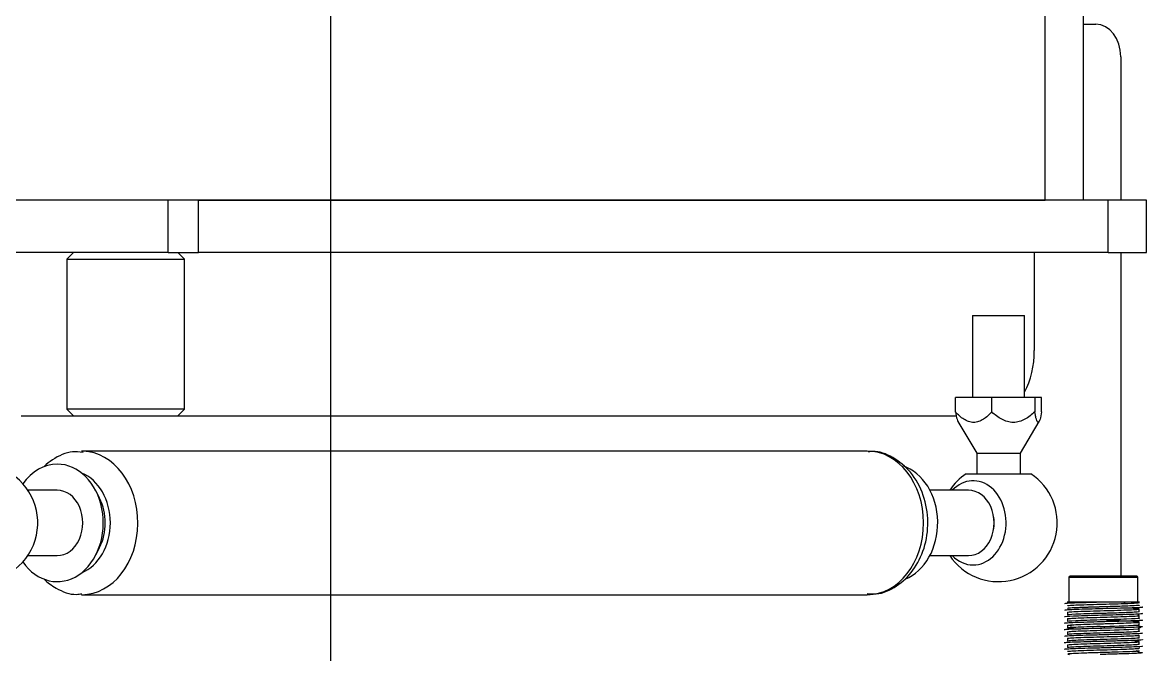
# Model space of a CAD drawing. Extents: x -681219 to -550379, y -242630 to -158199.
# Drawn here: x -602010 to -601837.8, y -233305.5 to -233208.6 of the extents above; entities that cross this region are included whole.
import ezdxf

# ---------------------------------------------------------------- set-up
doc = ezdxf.new("R2010")
doc.units = 0
doc.header["$LTSCALE"] = 1000
doc.linetypes.add('DASHED2', pattern=[9.525, 6.35, -3.175])
doc.layers.get('0').update_dxf_attribs({"linetype": 'CONTINUOUS'})
doc.layers.add('interface', color=251, linetype='DASHED2')

# ---------------------------------------------------------------- blocks, each defined once
blk = doc.blocks.new('CYPJ15001B0001XY_A_CYPJ1000_V_1')
at = {"color": 0, "linetype": 'ByBlock', "lineweight": -2}
for p, q in [((454.5, 723.98), (454.5, 718.12)), ((462.5, 723.98), (454.5, 723.98)), ((462.5, 718.12), (462.5, 723.98)), ((512.1, 722.47), (512.1, 712.27)), ((512.3, 722.67), (512.3, 712.07)), ((516.1, 722.67), (512.3, 722.67)), ((516.1, 722.89), (516.1, 720.7)), ((517.55, 722.87), (517.12, 722.87)), ((518.55, 722.87), (518.12, 722.87)), ((519.55, 722.87), (519.12, 722.87)), ((520.55, 722.87), (520.12, 722.87)), ((521.55, 722.87), (521.12, 722.87)), ((522.55, 722.87), (522.12, 722.87)), ((432.5, 720.04), (454.5, 720.04)), ((462.5, 720.04), (512.1, 720.04)), ((516.1, 720.7), (516.1, 716.85)), ((454.5, 718.12), (454.5, 578.72)), ((462.5, 718.12), (454.5, 718.12)), ((462.5, 718.12), (462.5, 578.72)), ((427.5, 714.33), (427.5, 716.21)), ((454.5, 714.33), (424.5, 714.33)), ((512.3, 712.07), (516.1, 712.07)), ((517.62, 711.87), (518.05, 711.87)), ((518.62, 711.87), (519.05, 711.87)), ((519.62, 711.87), (520.05, 711.87)), ((520.62, 711.87), (521.05, 711.87)), ((521.62, 711.87), (522.05, 711.87)), ((522.62, 711.87), (523.05, 711.87)), ((454.5, 708.47), (424.5, 708.47)), ((454.5, 578.72), (454.5, 708.47)), ((477.5, 706.79), (462.5, 706.79)), ((486.93, 707.9), (484.7, 707.9)), ((484.7, 707.9), (484.7, 706.86)), ((484.7, 706.86), (484.7, 700.26)), ((484.7, 706.86), (486.93, 706.86)), ((493.27, 704.64), (488.38, 707.53)), ((496.42, 696.35), (496.42, 706.24)), ((472.17, 697.3), (472.17, 705.3)), ((484.7, 705.3), (472.17, 705.3)), ((493.27, 697.95), (493.27, 704.64)), ((496.42, 704.64), (493.27, 704.64)), ((486.93, 700.26), (484.7, 700.26)), ((484.7, 700.26), (484.7, 694.7)), ((502.89, 700.54), (502.67, 700.5)), ((505.19, 700.5), (504.97, 700.54)), ((488.38, 695.06), (493.27, 697.95)), ((493.27, 697.95), (496.42, 697.95)), ((472.17, 697.3), (484.7, 697.3)), ((498.93, 696.7), (498.93, 690.78)), ((508.93, 690.78), (508.93, 696.7)), ((486.93, 694.7), (484.7, 694.7)), ((487.5, 575.54), (487.5, 694.82)), ((492.93, 681.19), (492.93, 560.79)), ((514.93, 560.79), (514.93, 681.19)), ((454.5, 578.72), (454.5, 574.04)), ((462.5, 578.72), (454.5, 578.72)), ((462.5, 574.04), (462.5, 578.72)), ((463.5, 576.54), (462.5, 575.54)), ((463.5, 558.54), (463.5, 576.54)), ((486.5, 576.54), (463.5, 576.54)), ((486.5, 576.54), (486.5, 558.54)), ((487.5, 575.54), (486.5, 576.54)), ((487.5, 559.54), (487.5, 575.54)), ((454.5, 574.04), (454.5, 515.95)), ((462.5, 574.04), (454.5, 574.04)), ((462.5, 574.04), (462.5, 515.95)), ((500.16, 563.55), (499.08, 563.01)), ((508.78, 563.01), (507.7, 563.55)), ((462.5, 559.54), (463.5, 558.54)), ((463.5, 558.54), (486.5, 558.54)), ((486.5, 558.54), (487.5, 559.54)), ((487.5, 551.54), (487.5, 559.54)), ((498.93, 557.06), (498.93, 552.55)), ((508.93, 552.55), (508.93, 557.06))]:
    blk.add_line(p, q, dxfattribs=at)
for centre, radius, start, end in [((512.3, 722.47), 0.2, 90, 180), ((68.4, 992.74), 525.83, 329.0982, 329.1595), ((395.44, 715.02), 124.38, 0.8607, 3.532), ((981.13, 998.58), 537.22, 210.8412, 210.9012), ((395.28, 715), 125.12, 0.8687, 3.5241), ((115.48, 982.52), 483.88, 327.4762, 327.5399), ((607.68, 812.78), 129.87, 225.1551, 225.2655), ((-123.31, 699.16), 639.95, 1.58825, 1.91381), ((512.3, 712.27), 0.2, 180, 270), ((503.93, 701.3), 9, 303.7687, 146.6199), ((503.93, 701.3), 9, 213.3801, 236.2313), ((503.93, 545.07), 9, 270, 146.6199)]:
    blk.add_arc(centre, radius, start, end, dxfattribs=at)
for centre, major_axis, ratio, start_param, end_param in [((432.5, 716.21), (-5, 0), 0.765726, 4.712389, 6.283185), ((477.5, 700.35), (10, 0), 0.643167, 0.876279, 1.570796), ((503.93, 697.4), (6.45, 0), 0.784097, 0, 3.824701), ((503.93, 696.7), (5, 0), 0.784097, 0, 3.141593), ((503.93, 697.4), (4.14, 0), 0.784097, 1.31676, 1.824833), ((503.93, 697.4), (6.45, 0), 0.784097, 5.600077, 6.283185), ((503.93, 684.92), (-9, 0), 0.784097, 3.437892, 6.033738), ((503.93, 681.19), (-11, 0), 0.784097, 3.141593, 6.283185), ((503.93, 560.79), (-11, 0), 0.784097, 3.146911, 6.258189), ((503.93, 558.93), (8, 0), 0.784097, 0.303678, 2.837915), ((503.93, 557.06), (-9, 0), 0.784097, 2.297416, 6.283185), ((503.93, 558.93), (-7, 0), 0.784097, 4.143032, 5.281746), ((503.93, 560.79), (-11, 0), 0.784097, 6.258189, 6.283185), ((503.93, 557.06), (5, 0), 0.784097, 0, 3.141593), ((503.93, 557.06), (-9, 0), 0.784097, 0, 0.844176)]:
    blk.add_ellipse(centre, major_axis=major_axis, ratio=ratio, start_param=start_param, end_param=end_param, dxfattribs=at)
for points, knots in [([(516.81, 723.28), (516.85, 723.54), (516.89, 723.23), (516.97, 721.64), (517.01, 720.36), (517.08, 717.49), (517.12, 715.92), (517.2, 713.29), (517.24, 712.24), (517.3, 711.54), (517.31, 711.42), (517.33, 711.39)], [0.1875, 0.1875, 0.1875, 0.1875, 0.21875, 0.21875, 0.25, 0.25, 0.28125, 0.28125, 0.3125, 0.3125, 0.3246598, 0.3246598, 0.3246598, 0.3246598]), ([(518.82, 723.32), (518.85, 723.52), (518.89, 723.14), (518.97, 721.44), (519.01, 720.12), (519.09, 717.22), (519.13, 715.66), (519.21, 713.09), (519.25, 712.1), (519.3, 711.49), (519.32, 711.41), (519.33, 711.38)], [0.71875, 0.71875, 0.71875, 0.71875, 0.75, 0.75, 0.78125, 0.78125, 0.8125, 0.8125, 0.84375, 0.84375, 0.854771, 0.854771, 0.854771, 0.854771]), ([(516.28, 720.53), (516.25, 721.36), (516.19, 722.7), (516.13, 722.97), (516.1, 722.81)], [0, 0, 0, 0, 0.5, 1, 1, 1, 1]), ([(516.55, 722.87), (516.58, 722.89), (516.6, 722.62), (516.66, 721.56), (516.69, 720.78), (516.75, 718.96), (516.78, 717.91), (516.81, 716.89)], [0.6250114, 0.6250114, 0.6250114, 0.6250114, 0.75, 0.75, 0.875, 0.875, 1, 1, 1, 1]), ([(517.39, 716.89), (517.37, 717.61), (517.35, 718.34), (517.31, 719.71), (517.28, 720.36), (517.24, 721.46), (517.22, 721.92), (517.18, 722.58), (517.16, 722.79), (517.12, 722.92), (517.1, 722.84), (517.06, 722.4), (517.03, 722.05), (517.01, 721.47), (517, 721.33), (517, 721.2)], [0, 0, 0, 0, 0.125, 0.125, 0.25, 0.25, 0.375, 0.375, 0.5, 0.5, 0.625, 0.625, 0.75, 0.75, 0.7834505, 0.7834505, 0.7834505, 0.7834505]), ([(517.54, 722.86), (517.55, 722.88), (517.56, 722.87), (517.59, 722.73), (517.62, 722.39), (517.65, 721.76), (517.68, 721.11), (517.71, 720.17), (517.74, 719.47), (517.76, 718.89), (517.76, 718.71), (517.77, 718.46), (517.78, 718.16), (517.79, 717.79), (517.8, 717.36), (517.81, 717.05), (517.81, 716.89)], [0.4529068, 0.4529068, 0.4529068, 0.4529068, 0.4991769, 0.5395564, 0.6230202, 0.6714411, 0.7490692, 0.7874121, 0.8740108, 0.8816705, 0.8927839, 0.90735, 0.9253651, 0.9468208, 0.9717038, 1, 1, 1, 1]), ([(517.81, 723.3), (517.83, 723.41), (517.85, 723.39), (517.91, 722.91), (517.95, 722.03), (518.03, 719.6), (518.07, 718.06), (518.15, 715.12), (518.19, 713.73), (518.26, 711.96), (518.29, 711.47), (518.33, 711.39)], [0.4531239, 0.4531239, 0.4531239, 0.4531239, 0.46875, 0.46875, 0.5, 0.5, 0.53125, 0.53125, 0.5625, 0.5625, 0.5892142, 0.5892142, 0.5892142, 0.5892142]), ([(518.39, 716.89), (518.37, 717.61), (518.35, 718.34), (518.31, 719.71), (518.28, 720.36), (518.24, 721.46), (518.22, 721.92), (518.18, 722.58), (518.16, 722.79), (518.12, 722.92), (518.1, 722.84), (518.08, 722.62)], [0, 0, 0, 0, 0.125, 0.125, 0.25, 0.25, 0.375, 0.375, 0.5, 0.5, 0.625, 0.625, 0.625, 0.625]), ([(518.54, 722.87), (518.55, 722.88), (518.55, 722.87), (518.6, 722.73), (518.64, 722.01), (518.73, 719.81), (518.77, 718.32), (518.81, 716.89)], [0.4582245, 0.4582245, 0.4582245, 0.4582245, 0.5, 0.5, 0.75, 0.75, 1, 1, 1, 1]), ([(519.39, 716.89), (519.38, 717.23), (519.35, 718.3), (519.3, 720.04), (519.23, 721.76), (519.17, 722.79), (519.11, 722.99), (519.04, 722.3), (518.98, 720.85), (518.93, 719.23), (518.9, 718.18), (518.89, 717.86)], [0, 0, 0, 0, 0.058334, 0.184723, 0.311112, 0.4375, 0.563889, 0.690278, 0.816666, 0.943055, 1, 1, 1, 1]), ([(519.52, 722.79), (519.52, 722.79), (519.52, 722.79), (519.53, 722.86), (519.54, 722.89), (519.57, 722.85), (519.58, 722.79), (519.59, 722.69)], [0.7496809, 0.7496809, 0.7496809, 0.7496809, 0.75, 0.75, 0.875, 0.875, 1, 1, 1, 1]), ([(519.88, 723.17), (519.89, 723.01), (519.93, 722.44), (519.99, 720.88), (520.05, 718.65), (520.12, 716.22), (520.18, 713.97), (520.24, 712.25), (520.29, 711.53), (520.32, 711.4), (520.33, 711.38)], [0, 0, 0, 0, 0.0124996, 0.0287496, 0.0449996, 0.0612496, 0.0774996, 0.0937496, 0.1099997, 0.1154625, 0.1154625, 0.1154625, 0.1154625]), ([(520.54, 722.86), (520.55, 722.88), (520.55, 722.88), (520.58, 722.79), (520.6, 722.58), (520.64, 721.92), (520.67, 721.46), (520.71, 720.36), (520.73, 719.71), (520.77, 718.34), (520.79, 717.61), (520.81, 716.89)], [0.4533336, 0.4533336, 0.4533336, 0.4533336, 0.5, 0.5, 0.625, 0.625, 0.75, 0.75, 0.875, 0.875, 1, 1, 1, 1]), ([(520.83, 723.36), (520.84, 723.4), (520.88, 723.28), (520.94, 722.32), (521, 720.52), (521.06, 718.23), (521.13, 715.8), (521.19, 713.62), (521.25, 712.02), (521.3, 711.48), (521.32, 711.4), (521.33, 711.39)], [0.2437914, 0.2437914, 0.2437914, 0.2437914, 0.2562498, 0.2724998, 0.2887498, 0.3049998, 0.3212498, 0.3374998, 0.3537499, 0.3699999, 0.3722693, 0.3722693, 0.3722693, 0.3722693]), ([(521.39, 716.89), (521.37, 717.61), (521.35, 718.34), (521.31, 719.71), (521.28, 720.36), (521.24, 721.46), (521.22, 721.92), (521.18, 722.58), (521.16, 722.79), (521.14, 722.85)], [0, 0, 0, 0, 0.125, 0.125, 0.25, 0.25, 0.375, 0.375, 0.5, 0.5, 0.5, 0.5]), ([(521.54, 722.87), (521.55, 722.88), (521.55, 722.87), (521.58, 722.79), (521.6, 722.58), (521.64, 721.92), (521.67, 721.46), (521.71, 720.36), (521.73, 719.71), (521.77, 718.34), (521.79, 717.61), (521.81, 716.89)], [0.4574045, 0.4574045, 0.4574045, 0.4574045, 0.5, 0.5, 0.625, 0.625, 0.75, 0.75, 0.875, 0.875, 1, 1, 1, 1]), ([(521.82, 723.35), (521.84, 723.42), (521.89, 723.24), (521.95, 722.06), (522.01, 720.14), (522.07, 717.8), (522.14, 715.39), (522.2, 713.29), (522.26, 711.82), (522.31, 711.42), (522.33, 711.38), (522.33, 711.38)], [0.5, 0.5, 0.5, 0.5, 0.51625, 0.5325, 0.54875, 0.565, 0.5812501, 0.5975001, 0.6137501, 0.6300001, 0.6306076, 0.6306076, 0.6306076, 0.6306076]), ([(522.39, 716.89), (522.37, 717.61), (522.35, 718.34), (522.31, 719.71), (522.28, 720.36), (522.24, 721.46), (522.22, 721.92), (522.18, 722.58), (522.16, 722.79), (522.12, 722.92), (522.1, 722.84), (522.07, 722.51), (522.06, 722.37), (522.04, 722.2)], [0, 0, 0, 0, 0.125, 0.125, 0.25, 0.25, 0.375, 0.375, 0.5, 0.5, 0.625, 0.625, 0.6875011, 0.6875011, 0.6875011, 0.6875011]), ([(522.54, 722.87), (522.55, 722.88), (522.55, 722.87), (522.58, 722.79), (522.6, 722.58), (522.64, 721.92), (522.67, 721.46), (522.71, 720.36), (522.73, 719.71), (522.77, 718.34), (522.79, 717.61), (522.81, 716.89)], [0.4600491, 0.4600491, 0.4600491, 0.4600491, 0.5, 0.5, 0.625, 0.625, 0.75, 0.75, 0.875, 0.875, 1, 1, 1, 1]), ([(522.83, 723.37), (522.83, 723.37), (522.85, 723.4), (522.9, 723.09), (522.96, 721.77), (523.02, 719.75), (523.09, 717.37), (523.15, 714.99), (523.21, 712.98), (523.27, 711.73), (523.31, 711.42), (523.33, 711.38)], [0.7589625, 0.7589625, 0.7589625, 0.7589625, 0.7600002, 0.7762502, 0.7925002, 0.8087502, 0.8250003, 0.8412503, 0.8575003, 0.8737503, 0.8871608, 0.8871608, 0.8871608, 0.8871608]), ([(523.39, 716.89), (523.37, 717.61), (523.35, 718.34), (523.31, 719.71), (523.28, 720.36), (523.24, 721.46), (523.22, 721.92), (523.18, 722.58), (523.16, 722.79), (523.13, 722.89), (523.12, 722.88), (523.11, 722.84)], [0, 0, 0, 0, 0.125, 0.125, 0.25, 0.25, 0.375, 0.375, 0.5, 0.5, 0.5625047, 0.5625047, 0.5625047, 0.5625047]), ([(523.55, 722.87), (523.55, 722.88), (523.56, 722.87), (523.58, 722.81), (523.59, 722.71), (523.62, 722.38), (523.63, 722.15), (523.67, 721.33), (523.7, 720.57), (523.74, 719.26), (523.76, 718.8), (523.78, 717.85), (523.8, 717.37), (523.81, 716.89)], [0.2029504, 0.2029504, 0.2029504, 0.2029504, 0.25, 0.25, 0.375, 0.375, 0.5, 0.5, 0.75, 0.75, 0.875, 0.875, 1, 1, 1, 1]), ([(523.77, 722.81), (523.78, 723.07), (523.82, 723.47), (523.88, 723.32), (523.94, 722.23), (524, 720.38), (524.06, 718.45), (524.09, 717.25), (524.1, 716.85)], [0, 0, 0, 0, 0.145868, 0.335503, 0.525138, 0.714774, 0.904409, 1, 1, 1, 1]), ([(516.1, 716.85), (516.1, 716.4), (516.1, 715.96), (516.1, 715.12), (516.1, 714.72), (516.1, 713.61), (516.1, 712.99), (516.1, 712.33), (516.1, 712.16), (516.1, 711.92), (516.1, 711.85), (516.1, 711.81)], [0, 0, 0, 0, 0.125, 0.125, 0.25, 0.25, 0.5, 0.5, 0.625, 0.625, 0.7312871, 0.7312871, 0.7312871, 0.7312871]), ([(516.1, 716.85), (516.14, 715.37), (516.18, 713.95), (516.25, 712.03), (516.29, 711.47), (516.33, 711.39)], [0, 0, 0, 0, 0.03125, 0.03125, 0.05999735, 0.05999735, 0.05999735, 0.05999735]), ([(516.63, 711.88), (516.61, 711.85), (516.59, 711.93), (516.56, 712.34), (516.53, 712.7), (516.49, 713.62), (516.47, 714.19), (516.43, 715.47), (516.41, 716.18), (516.39, 716.89)], [0.5132286, 0.5132286, 0.5132286, 0.5132286, 0.625, 0.625, 0.75, 0.75, 0.875, 0.875, 1, 1, 1, 1]), ([(516.81, 716.89), (516.81, 716.81), (516.82, 716.65), (516.83, 716.4), (516.83, 716.15), (516.84, 715.89), (516.85, 715.63), (516.86, 715.36), (516.87, 715.09), (516.88, 714.6), (516.91, 713.91), (516.94, 713.15), (516.97, 712.52), (517, 712.1), (517.03, 711.87), (517.05, 711.86), (517.06, 711.9)], [0, 0, 0, 0, 0.0140037, 0.0284989, 0.0434864, 0.0589686, 0.0749505, 0.0914379, 0.1084352, 0.1259455, 0.1866345, 0.2508059, 0.3081505, 0.376963, 0.4361459, 0.5000195, 0.5000195, 0.5000195, 0.5000195]), ([(517.63, 711.88), (517.61, 711.85), (517.6, 711.93), (517.56, 712.34), (517.53, 712.7), (517.49, 713.62), (517.47, 714.19), (517.43, 715.47), (517.41, 716.18), (517.39, 716.89)], [0.5090895, 0.5090895, 0.5090895, 0.5090895, 0.625, 0.625, 0.75, 0.75, 0.875, 0.875, 1, 1, 1, 1]), ([(517.81, 716.89), (517.83, 716.18), (517.85, 715.47), (517.89, 714.2), (517.92, 713.62), (517.98, 712.23), (518.02, 711.77), (518.06, 711.9)], [0, 0, 0, 0, 0.125, 0.125, 0.25, 0.25, 0.5, 0.5, 0.5, 0.5]), ([(518.63, 711.88), (518.61, 711.84), (518.6, 711.93), (518.56, 712.34), (518.53, 712.7), (518.49, 713.62), (518.47, 714.19), (518.43, 715.47), (518.41, 716.18), (518.39, 716.89)], [0.5086806, 0.5086806, 0.5086806, 0.5086806, 0.625, 0.625, 0.75, 0.75, 0.875, 0.875, 1, 1, 1, 1]), ([(518.81, 716.89), (518.85, 715.46), (518.89, 714.08), (518.98, 712.24), (519.02, 711.77), (519.06, 711.9)], [0, 0, 0, 0, 0.25, 0.25, 0.5, 0.5, 0.5, 0.5]), ([(519.7, 712.5), (519.68, 712.16), (519.66, 711.96), (519.62, 711.83), (519.6, 711.91), (519.56, 712.34), (519.53, 712.7), (519.49, 713.62), (519.47, 714.19), (519.43, 715.47), (519.41, 716.18), (519.39, 716.89)], [0.375, 0.375, 0.375, 0.375, 0.5, 0.5, 0.625, 0.625, 0.75, 0.75, 0.875, 0.875, 1, 1, 1, 1]), ([(519.81, 716.89), (519.83, 716.18), (519.85, 715.47), (519.89, 714.19), (519.92, 713.62), (519.96, 712.7), (519.98, 712.34), (520.02, 711.91), (520.04, 711.83), (520.08, 711.96), (520.1, 712.17), (520.14, 712.83), (520.17, 713.29), (520.19, 713.84)], [0, 0, 0, 0, 0.125, 0.125, 0.25, 0.25, 0.375, 0.375, 0.5, 0.5, 0.625, 0.625, 0.75, 0.75, 0.75, 0.75]), ([(520.63, 711.88), (520.61, 711.85), (520.59, 711.94), (520.56, 712.34), (520.53, 712.7), (520.49, 713.62), (520.47, 714.19), (520.43, 715.47), (520.41, 716.18), (520.39, 716.89)], [0.5144887, 0.5144887, 0.5144887, 0.5144887, 0.625, 0.625, 0.75, 0.75, 0.875, 0.875, 1, 1, 1, 1]), ([(520.81, 716.89), (520.83, 716.18), (520.85, 715.47), (520.89, 714.19), (520.92, 713.62), (520.96, 712.7), (520.98, 712.34), (521.02, 711.91), (521.04, 711.83), (521.06, 711.9)], [0, 0, 0, 0, 0.125, 0.125, 0.25, 0.25, 0.375, 0.375, 0.5, 0.5, 0.5, 0.5]), ([(521.63, 711.88), (521.61, 711.85), (521.6, 711.93), (521.56, 712.34), (521.53, 712.7), (521.49, 713.62), (521.47, 714.19), (521.43, 715.47), (521.41, 716.18), (521.39, 716.89)], [0.5105602, 0.5105602, 0.5105602, 0.5105602, 0.625, 0.625, 0.75, 0.75, 0.875, 0.875, 1, 1, 1, 1]), ([(521.81, 716.89), (521.83, 716.18), (521.85, 715.47), (521.89, 714.19), (521.92, 713.62), (521.96, 712.7), (521.98, 712.34), (522.02, 711.91), (522.04, 711.83), (522.06, 711.9)], [0, 0, 0, 0, 0.125, 0.125, 0.25, 0.25, 0.375, 0.375, 0.5, 0.5, 0.5, 0.5]), ([(522.63, 711.89), (522.62, 711.84), (522.6, 711.93), (522.56, 712.34), (522.53, 712.7), (522.49, 713.62), (522.47, 714.19), (522.43, 715.47), (522.41, 716.18), (522.39, 716.89)], [0.5079795, 0.5079795, 0.5079795, 0.5079795, 0.625, 0.625, 0.75, 0.75, 0.875, 0.875, 1, 1, 1, 1]), ([(522.81, 716.89), (522.83, 716.18), (522.85, 715.47), (522.89, 714.19), (522.92, 713.62), (522.96, 712.7), (522.98, 712.34), (523.02, 711.91), (523.04, 711.83), (523.06, 711.9)], [0, 0, 0, 0, 0.125, 0.125, 0.25, 0.25, 0.375, 0.375, 0.5, 0.5, 0.5, 0.5]), ([(523.63, 711.88), (523.61, 711.85), (523.59, 711.93), (523.56, 712.34), (523.53, 712.7), (523.49, 713.62), (523.47, 714.19), (523.43, 715.47), (523.41, 716.18), (523.39, 716.89)], [0.5124246, 0.5124246, 0.5124246, 0.5124246, 0.625, 0.625, 0.75, 0.75, 0.875, 0.875, 1, 1, 1, 1]), ([(523.81, 716.89), (523.82, 716.48), (523.84, 716.07), (523.86, 715.28), (523.87, 714.9), (523.91, 713.83), (523.93, 713.22), (523.98, 712.31), (524, 712.02), (524.05, 711.81), (524.08, 711.9), (524.1, 712.17)], [0, 0, 0, 0, 0.125, 0.125, 0.25, 0.25, 0.5, 0.5, 0.75, 0.75, 1, 1, 1, 1]), ([(486.93, 707.9), (487.36, 707.82), (487.75, 707.74), (488.19, 707.61), (488.32, 707.57), (488.45, 707.5), (488.48, 707.48), (488.53, 707.43), (488.54, 707.4), (488.54, 707.33), (488.49, 707.28), (488.32, 707.19), (488.2, 707.14), (487.9, 707.06), (487.73, 707.02), (487.35, 706.94), (487.15, 706.9), (486.93, 706.86)], [0, 0, 0, 0, 0.25, 0.25, 0.375, 0.375, 0.4375, 0.4375, 0.5, 0.5, 0.625, 0.625, 0.75, 0.75, 0.875, 0.875, 1, 1, 1, 1]), ([(486.93, 706.86), (487.36, 706.39), (487.75, 705.89), (488.19, 705.07), (488.32, 704.78), (488.45, 704.33), (488.48, 704.18), (488.53, 703.88), (488.54, 703.72), (488.54, 703.26), (488.49, 702.95), (488.32, 702.35), (488.2, 702.07), (487.9, 701.52), (487.73, 701.25), (487.35, 700.74), (487.15, 700.5), (486.93, 700.26)], [0, 0, 0, 0, 0.25, 0.25, 0.375, 0.375, 0.4375, 0.4375, 0.5, 0.5, 0.625, 0.625, 0.75, 0.75, 0.875, 0.875, 1, 1, 1, 1]), ([(486.93, 700.26), (487.36, 699.86), (487.75, 699.45), (488.19, 698.75), (488.32, 698.5), (488.45, 698.13), (488.48, 698), (488.53, 697.74), (488.54, 697.61), (488.54, 697.22), (488.49, 696.96), (488.32, 696.46), (488.2, 696.22), (487.9, 695.75), (487.73, 695.53), (487.35, 695.1), (487.15, 694.9), (486.93, 694.7)], [0, 0, 0, 0, 0.25, 0.25, 0.375, 0.375, 0.4375, 0.4375, 0.5, 0.5, 0.625, 0.625, 0.75, 0.75, 0.875, 0.875, 1, 1, 1, 1]), ([(486.93, 694.7), (487.36, 694.77), (487.75, 694.85), (488.19, 694.98), (488.32, 695.02), (488.41, 695.07), (488.42, 695.08), (488.42, 695.08)], [0, 0, 0, 0, 0.25, 0.25, 0.375, 0.375, 0.3842221, 0.3842221, 0.3842221, 0.3842221]), ([(514.74, 681.16), (514.8, 681.67), (514.95, 683.16), (513.71, 685.8), (511.3, 688.36), (507.83, 690.09), (503.76, 690.68), (499.61, 689.98), (496.08, 688.03), (493.84, 685.27), (492.83, 682.8), (493.01, 681.58), (493.05, 681.33)], [0, 0, 0, 0, 0.046878, 0.15719, 0.268177, 0.385611, 0.506983, 0.630949, 0.75703, 0.870294, 0.977542, 1, 1, 1, 1]), ([(493.13, 561.01), (493.06, 560.43), (492.9, 558.88), (493.86, 556.78), (494.89, 555.47), (495.24, 555.09)], [0, 0, 0, 0, 0.0526065, 0.1614922, 0.2104643, 0.2104643, 0.2104643, 0.2104643]), ([(512.52, 554.99), (513.06, 555.56), (514.18, 557.09), (515.03, 559.25), (514.84, 560.53), (514.79, 560.85)], [0.7901933, 0.7901933, 0.7901933, 0.7901933, 0.8653722, 0.9712329, 1, 1, 1, 1])]:
    blk.add_open_spline(points, degree=3, knots=knots, dxfattribs=at)
for points in [[(519.82, 723.33), (519.84, 723.41), (519.86, 723.36), (519.88, 723.17)], [(520.17, 722.69), (520.14, 722.89), (520.12, 722.93), (520.1, 722.79)]]:
    blk.add_open_spline(points, degree=3, dxfattribs=at)
at = {"layer": 'interface', "ltscale": 10.848644}
blk.add_line((774.94, 599), (-775, 598.94), dxfattribs=at)

msp = doc.modelspace()

# ---------------------------------------------------------------- linework, layer by layer
at = {"color": 4}
msp.add_circle((-602561.7373, -232581.3953), 700, dxfattribs=at)

# ---------------------------------------------------------------- block references
at = {"color": 4, "rotation": 270}
msp.add_blockref('CYPJ15001B0001XY_A_CYPJ1000_V_1', (-602561.7373, -232781.3953), dxfattribs=at)

doc.saveas('drawing.dxf')
